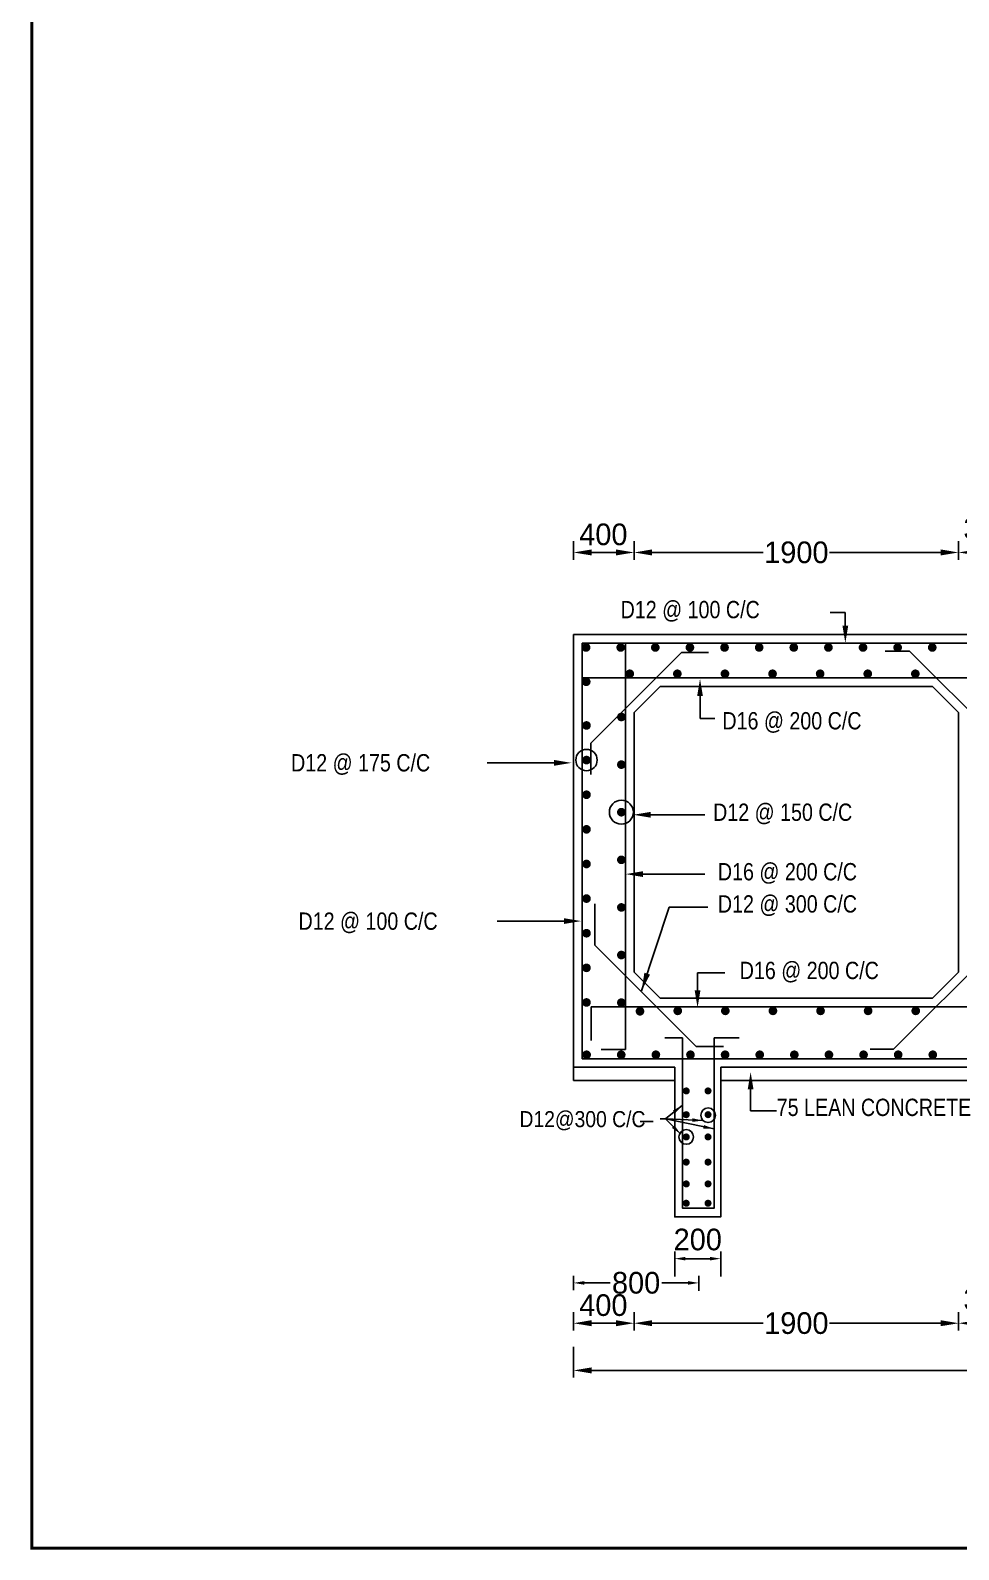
# Model space of a CAD drawing. Extents: x -377620 to 406987, y -326460 to -226264.
# Drawn here: x 84548 to 97419, y -270393 to -249332 of the extents above; entities that cross this region are included whole.
import ezdxf

# ---------------------------------------------------------------- set-up
doc = ezdxf.new("R2010")
doc.units = 0
doc.header["$LTSCALE"] = 300
doc.header["$MEASUREMENT"] = 0
doc.layers.get('DEFPOINTS').update_dxf_attribs({"linetype": 'CONTINUOUS'})
doc.layers.add('LINE', color=7, linetype='CONTINUOUS')
doc.dimstyles.new('3', dxfattribs={"dimtxt": 225, "dimasz": 350, "dimexe": 100, "dimexo": 25, "dimgap": 9, "dimtad": 0, "dimdec": 0, "dimzin": 0, "dimdsep": 46, "dimtxsty": 'Standard', "dimcen": 0, "dimclrd": 5, "dimclre": 6, "dimclrt": 256, "dimadec": 0, "dimazin": 0, "dimtfac": 1, "dimtdec": 0, "dimtofl": 0, "dimtmove": 2, "dimatfit": 3, "dimfxl": 1, "dimtolj": 1, "dimtzin": 0, "dimarcsym": 0})

# ---------------------------------------------------------------- blocks, each defined once
blk = doc.blocks.new('*D267')
at = {"layer": 'DEFPOINTS', "color": 0}
for p in [(92919, -256390), (97419, -256390), (97419, -256570)]:
    blk.add_point(p, dxfattribs=at)
at = {"layer": 'LINE', "color": 7, "lineweight": -2}
for p, q in [((92919, -256415), (92919, -256670)), ((97419, -256415), (97419, -256670)), ((93169, -256570), (94710, -256570)), ((97169, -256570), (95628, -256570))]:
    blk.add_line(p, q, dxfattribs=at)
at = {"layer": 'LINE', "color": 7}
for points in [[(93169, -256528), (93169, -256611), (92919, -256570)], [(97169, -256528), (97169, -256611), (97419, -256570)]]:
    blk.add_solid(points, dxfattribs=at)
at = {"layer": 'LINE', "color": 7, "insert": (95169, -256570), "char_height": 300, "attachment_point": 5}
blk.add_mtext('\\A1;1900', dxfattribs=at)
blk = doc.blocks.new('*D268')
at = {"layer": 'DEFPOINTS', "color": 0}
for p in [(92919, -267075), (97419, -267075), (97419, -267255)]:
    blk.add_point(p, dxfattribs=at)
at = {"layer": 'LINE', "color": 7, "lineweight": -2}
for p, q in [((92919, -267100), (92919, -267355)), ((93169, -267255), (94710, -267255)), ((97169, -267255), (95628, -267255)), ((97419, -267100), (97419, -267355))]:
    blk.add_line(p, q, dxfattribs=at)
at = {"layer": 'LINE', "color": 7}
for points in [[(93169, -267213), (93169, -267296), (92919, -267255)], [(97169, -267213), (97169, -267296), (97419, -267255)]]:
    blk.add_solid(points, dxfattribs=at)
at = {"layer": 'LINE', "color": 7, "insert": (95169, -267255), "char_height": 300, "attachment_point": 5}
blk.add_mtext('\\A1;1900', dxfattribs=at)
blk = doc.blocks.new('*D275')
at = {"layer": 'DEFPOINTS', "color": 0}
for p in [(92079, -267075), (92919, -267075), (92919, -267255)]:
    blk.add_point(p, dxfattribs=at)
at = {"layer": 'LINE', "color": 7, "lineweight": -2}
for p, q in [((92079, -267100), (92079, -267355)), ((92329, -267255), (92669, -267255)), ((92919, -267100), (92919, -267355))]:
    blk.add_line(p, q, dxfattribs=at)
at = {"layer": 'LINE', "color": 7}
for points in [[(92329, -267213), (92329, -267296), (92079, -267255)], [(92669, -267213), (92669, -267296), (92919, -267255)]]:
    blk.add_solid(points, dxfattribs=at)
at = {"layer": 'LINE', "color": 7, "insert": (92493, -267006), "char_height": 300, "attachment_point": 5}
blk.add_mtext('\\A1;400', dxfattribs=at)
blk = doc.blocks.new('*D279')
at = {"layer": 'DEFPOINTS', "color": 0}
for p in [(92079, -256390), (92919, -256390), (92919, -256570)]:
    blk.add_point(p, dxfattribs=at)
at = {"layer": 'LINE', "color": 7, "lineweight": -2}
for p, q in [((92079, -256415), (92079, -256670)), ((92919, -256415), (92919, -256670)), ((92329, -256570), (92669, -256570))]:
    blk.add_line(p, q, dxfattribs=at)
at = {"layer": 'LINE', "color": 7}
for points in [[(92329, -256528), (92329, -256611), (92079, -256570)], [(92669, -256528), (92669, -256611), (92919, -256570)]]:
    blk.add_solid(points, dxfattribs=at)
at = {"layer": 'LINE', "color": 7, "insert": (92493, -256321), "char_height": 300, "attachment_point": 5}
blk.add_mtext('\\A1;400', dxfattribs=at)
blk = doc.blocks.new('*D282')
at = {"layer": 'DEFPOINTS', "color": 0}
for p in [(97419, -267075), (98259, -267075), (98259, -267255)]:
    blk.add_point(p, dxfattribs=at)
at = {"layer": 'LINE', "color": 7, "lineweight": -2}
for p, q in [((97419, -267100), (97419, -267355)), ((97669, -267255), (98009, -267255)), ((98259, -267100), (98259, -267355))]:
    blk.add_line(p, q, dxfattribs=at)
at = {"layer": 'LINE', "color": 7}
for points in [[(97669, -267213), (97669, -267296), (97419, -267255)], [(98009, -267213), (98009, -267296), (98259, -267255)]]:
    blk.add_solid(points, dxfattribs=at)
at = {"layer": 'LINE', "color": 7, "insert": (97821, -266923), "char_height": 300, "attachment_point": 5}
blk.add_mtext('\\A1;350', dxfattribs=at)
blk = doc.blocks.new('*D289')
at = {"layer": 'DEFPOINTS', "color": 0}
for p in [(97419, -256390), (98259, -256390), (98259, -256570)]:
    blk.add_point(p, dxfattribs=at)
at = {"layer": 'LINE', "color": 7, "lineweight": -2}
for p, q in [((97419, -256415), (97419, -256670)), ((98259, -256415), (98259, -256670)), ((97669, -256570), (98009, -256570))]:
    blk.add_line(p, q, dxfattribs=at)
at = {"layer": 'LINE', "color": 7}
for points in [[(97669, -256528), (97669, -256611), (97419, -256570)], [(98009, -256528), (98009, -256611), (98259, -256570)]]:
    blk.add_solid(points, dxfattribs=at)
at = {"layer": 'LINE', "color": 7, "insert": (97821, -256238), "char_height": 300, "attachment_point": 5}
blk.add_mtext('\\A1;350', dxfattribs=at)
blk = doc.blocks.new('*D371')
at = {"layer": 'DEFPOINTS', "color": 0}
for p in [(92079, -267556), (109231, -267556), (109231, -267909)]:
    blk.add_point(p, dxfattribs=at)
at = {"layer": 'LINE', "color": 7, "lineweight": -2}
for p, q in [((92079, -267581), (92079, -268009)), ((109231, -267581), (109231, -268009)), ((92329, -267909), (100196, -267909)), ((108981, -267909), (101114, -267909))]:
    blk.add_line(p, q, dxfattribs=at)
at = {"layer": 'LINE', "color": 7}
for points in [[(92329, -267867), (92329, -267951), (92079, -267909)], [(108981, -267867), (108981, -267951), (109231, -267909)]]:
    blk.add_solid(points, dxfattribs=at)
at = {"layer": 'LINE', "color": 7, "insert": (100655, -267909), "char_height": 300, "attachment_point": 5}
blk.add_mtext('\\A1;7100', dxfattribs=at)
blk = doc.blocks.new('*D763')
at = {"layer": 'DEFPOINTS', "color": 0}
for p in [(94121, -266360), (93482, -266633), (94121, -266633)]:
    blk.add_point(p, dxfattribs=at)
at = {"layer": 'LINE', "color": 7, "lineweight": -2}
for p, q in [((93482, -266608), (93482, -266260)), ((93632, -266360), (93971, -266360)), ((94121, -266608), (94121, -266260))]:
    blk.add_line(p, q, dxfattribs=at)
at = {"layer": 'LINE', "color": 7}
for points in [[(93632, -266335), (93632, -266385), (93482, -266360)], [(93971, -266335), (93971, -266385), (94121, -266360)]]:
    blk.add_solid(points, dxfattribs=at)
at = {"layer": 'LINE', "color": 7, "insert": (93802, -266096), "char_height": 300, "attachment_point": 5}
blk.add_mtext('\\A1;200', dxfattribs=at)
blk = doc.blocks.new('*D764')
at = {"layer": 'DEFPOINTS', "color": 0}
for p in [(92079, -266696), (92079, -266823), (93815, -266831)]:
    blk.add_point(p, dxfattribs=at)
at = {"layer": 'LINE', "color": 7, "lineweight": -2}
for p, q in [((92079, -266798), (92079, -266596)), ((93815, -266806), (93815, -266596)), ((92229, -266696), (92588, -266696)), ((93665, -266696), (93306, -266696))]:
    blk.add_line(p, q, dxfattribs=at)
at = {"layer": 'LINE', "color": 7}
for points in [[(92229, -266671), (92229, -266721), (92079, -266696)], [(93665, -266671), (93665, -266721), (93815, -266696)]]:
    blk.add_solid(points, dxfattribs=at)
at = {"layer": 'LINE', "color": 7, "insert": (92947, -266696), "char_height": 300, "attachment_point": 5}
blk.add_mtext('\\A1;800', dxfattribs=at)

msp = doc.modelspace()

# ---------------------------------------------------------------- linework, layer by layer
at = {"layer": 'LINE', "color": 7}
for p, q in [((95848.1601, -257400.3628), (95635.7409, -257400.3628)), ((95848.1601, -257584.7693), (95848.1601, -257400.3628)), ((92078.9161, -257707.3953), (109230.9161, -257707.3953)), ((92078.9161, -263889.1199), (92078.9161, -257707.3953)), ((92198.9161, -257827.3953), (109110.9161, -257827.3953)), ((92198.9161, -263587.3953), (92198.9161, -257827.3953)), ((92321.0502, -259215.5556), (93578.5502, -257958.0556)), ((92798.9161, -263459.5847), (92798.9161, -257827.3953)), ((93578.5502, -257958.0556), (93951.0792, -257958.0556)), ((96739.9451, -257938.7188), (96401.0792, -257938.7188)), ((96739.9451, -257938.7188), (98036.9451, -259235.7188)), ((92198.9161, -258307.3953), (109110.9161, -258307.3953)), ((92918.9161, -258787.3953), (93278.9161, -258427.3953)), ((93278.9161, -258427.3953), (97058.9161, -258427.3953)), ((93833.5973, -258561.4958), (93833.5973, -258869.8095)), ((97058.9161, -258427.3953), (97418.9161, -258787.3953)), ((92918.9161, -262387.3953), (92918.9161, -258787.3953)), ((97418.9161, -262387.3953), (97418.9161, -258787.3953)), ((93833.5973, -258869.8095), (94039.4241, -258869.8095)), ((92321.0502, -259215.5556), (92321.0502, -259649.5847)), ((91809.7656, -259486.6626), (90883.4142, -259486.6626)), ((93147.3771, -260206.3244), (93902.2062, -260206.3244)), ((93044.4637, -261028.7951), (93902.2062, -261028.7951)), ((92376.2395, -262014.4244), (92376.2395, -261441.5847)), ((91946.9835, -261679.9177), (91020.6319, -261679.9177)), ((98033.7558, -261942.2612), (96518.2558, -263457.7612)), ((92376.2395, -262014.4244), (93781.7395, -263419.9244)), ((92918.9161, -262387.3953), (93278.9161, -262747.3953)), ((93799.2928, -262639.354), (93799.2928, -262399.5795)), ((93799.2928, -262399.5795), (94176.6419, -262399.5795)), ((97418.9161, -262387.3953), (97058.9161, -262747.3953)), ((93278.9161, -262747.3953), (97058.9161, -262747.3953)), ((92322.0792, -262867.3953), (108984.0792, -262867.3953)), ((92322.0792, -262867.3953), (92322.0792, -263336.5847)), ((92798.9161, -263459.5847), (92461.0792, -263459.5847)), ((93781.7395, -263419.9244), (94160.0792, -263419.9244)), ((96518.2558, -263457.7612), (96194.0792, -263457.7612)), ((92198.9161, -263587.3953), (109110.9161, -263587.3953)), ((92078.9161, -263707.3953), (93482, -263707.3953)), ((92078.9161, -263889.1199), (93482, -263889.1199)), ((94121, -263707.3953), (107318, -263707.3953)), ((94121, -263889.1199), (107318, -263889.1199)), ((94534.4801, -264011.8167), (94534.4801, -264312)), ((94534.4801, -264312), (94892, -264312)), ((93002.2299, -264458.9729), (93182.091, -264458.9729))]:
    msp.add_line(p, q, dxfattribs=at)
at = {"layer": 'LINE'}
for p, q in [((93589, -263299), (93347, -263299)), ((94030, -263299), (94375, -263299))]:
    msp.add_line(p, q, dxfattribs=at)
at = {"layer": 'LINE', "color": 7, "lineweight": 40, "const_width": 42.8247}
msp.add_lwpolyline([(84569.8442, -270371.8278), (145075.0442, -270371.8278), (145075.0442, -227586.0078), (84569.8442, -227586.0078)], close=True, dxfattribs=at)
at = {"layer": 'LINE', "color": 7}
for points, const_width in [([(92223.5688, -257887.1191, 1), (92283.5688, -257887.1191, 1)], 60), ([(92703.5688, -257887.1191, 1), (92763.5688, -257887.1191, 1)], 60), ([(93183.5688, -257887.1191, 1), (93243.5688, -257887.1191, 1)], 60), ([(93663.5688, -257887.1191, 1), (93723.5688, -257887.1191, 1)], 60), ([(94143.5688, -257887.1191, 1), (94203.5688, -257887.1191, 1)], 60), ([(94623.5688, -257887.1191, 1), (94683.5688, -257887.1191, 1)], 60), ([(95103.5688, -257887.1191, 1), (95163.5688, -257887.1191, 1)], 60), ([(95583.5688, -257887.1191, 1), (95643.5688, -257887.1191, 1)], 60), ([(96063.5688, -257887.1191, 1), (96123.5688, -257887.1191, 1)], 60), ([(96543.5688, -257887.1191, 1), (96603.5688, -257887.1191, 1)], 60), ([(97023.5688, -257887.1191, 1), (97083.5688, -257887.1191, 1)], 60), ([(92828.9943, -258251.6076, 1), (92888.9943, -258251.6076, 1)], 60), ([(93488.9943, -258251.6076, 1), (93548.9943, -258251.6076, 1)], 60), ([(94148.9943, -258251.6076, 1), (94208.9943, -258251.6076, 1)], 60), ([(94808.9943, -258251.6076, 1), (94868.9943, -258251.6076, 1)], 60), ([(95468.9943, -258251.6076, 1), (95528.9943, -258251.6076, 1)], 60), ([(96128.9943, -258251.6076, 1), (96188.9943, -258251.6076, 1)], 60), ([(96788.9943, -258251.6076, 1), (96848.9943, -258251.6076, 1)], 60), ([(92225.4765, -258362.5454, 1), (92285.4765, -258362.5454, 1)], 60), ([(92712.6234, -258850.717, 1), (92772.6234, -258850.717, 1)], 60), ([(92229.292, -258968.3268, 1), (92289.292, -258968.3268, 1)], 60), ([(92229.292, -259448.3268, 1), (92289.292, -259448.3268, 1)], 60), ([(92712.6234, -259510.717, 1), (92772.6234, -259510.717, 1)], 60), ([(92229.292, -259928.3268, 1), (92289.292, -259928.3268, 1)], 60), ([(92712.6234, -260170.717, 1), (92772.6234, -260170.717, 1)], 60), ([(92229.292, -260408.3268, 1), (92289.292, -260408.3268, 1)], 60), ([(92229.292, -260888.3268, 1), (92289.292, -260888.3268, 1)], 60), ([(92712.6234, -260830.717, 1), (92772.6234, -260830.717, 1)], 60), ([(92229.292, -261368.3268, 1), (92289.292, -261368.3268, 1)], 60), ([(92712.6234, -261490.717, 1), (92772.6234, -261490.717, 1)], 60), ([(92229.292, -261848.3268, 1), (92289.292, -261848.3268, 1)], 60), ([(92712.6234, -262150.717, 1), (92772.6234, -262150.717, 1)], 60), ([(92229.292, -262328.3268, 1), (92289.292, -262328.3268, 1)], 60), ([(92229.292, -262808.3268, 1), (92289.292, -262808.3268, 1)], 60), ([(92712.6234, -262810.717, 1), (92772.6234, -262810.717, 1)], 60), ([(92970.8988, -262930.2938, 1), (93030.8988, -262930.2938, 1)], 60), ([(93494.2728, -262924.4851, 1), (93554.2728, -262924.4851, 1)], 60), ([(94154.2728, -262924.4851, 1), (94214.2728, -262924.4851, 1)], 60), ([(94814.2728, -262924.4851, 1), (94874.2728, -262924.4851, 1)], 60), ([(95474.2728, -262924.4851, 1), (95534.2728, -262924.4851, 1)], 60), ([(96134.2728, -262924.4851, 1), (96194.2728, -262924.4851, 1)], 60), ([(96794.2728, -262924.4851, 1), (96854.2728, -262924.4851, 1)], 60), ([(92230.98, -263533.1322, 1), (92290.98, -263533.1322, 1)], 60), ([(92710.98, -263533.1322, 1), (92770.98, -263533.1322, 1)], 60), ([(93190.98, -263533.1322, 1), (93250.98, -263533.1322, 1)], 60), ([(93670.98, -263533.1322, 1), (93730.98, -263533.1322, 1)], 60), ([(94150.98, -263533.1322, 1), (94210.98, -263533.1322, 1)], 60), ([(94630.98, -263533.1322, 1), (94690.98, -263533.1322, 1)], 60), ([(95110.98, -263533.1322, 1), (95170.98, -263533.1322, 1)], 60), ([(95590.98, -263533.1322, 1), (95650.98, -263533.1322, 1)], 60), ([(96070.98, -263533.1322, 1), (96130.98, -263533.1322, 1)], 60), ([(96550.98, -263533.1322, 1), (96610.98, -263533.1322, 1)], 60), ([(97030.98, -263533.1322, 1), (97090.98, -263533.1322, 1)], 60), ([(93617.9098, -264034.6463, 1), (93666.6123, -264034.6463, 1)], 48.7025), ([(93919.9098, -264034.6463, 1), (93968.6123, -264034.6463, 1)], 48.7025), ([(93617.9098, -264363.6463, 1), (93666.6123, -264363.6463, 1)], 48.7025), ([(93919.9098, -264363.6463, 1), (93968.6123, -264363.6463, 1)], 48.7025), ([(93617.9098, -264672.6463, 1), (93666.6123, -264672.6463, 1)], 48.7025), ([(93919.9098, -264672.6463, 1), (93968.6123, -264672.6463, 1)], 48.7025), ([(93617.9098, -265021.6463, 1), (93666.6123, -265021.6463, 1)], 48.7025), ([(93919.9098, -265021.6463, 1), (93968.6123, -265021.6463, 1)], 48.7025), ([(93617.9098, -265323.6463, 1), (93666.6123, -265323.6463, 1)], 48.7025), ([(93919.9098, -265323.6463, 1), (93968.6123, -265323.6463, 1)], 48.7025), ([(93617.9098, -265591.6463, 1), (93666.6123, -265591.6463, 1)], 48.7025), ([(93919.9098, -265591.6463, 1), (93968.6123, -265591.6463, 1)], 48.7025)]:
    msp.add_lwpolyline(points, format="xyb", close=True, dxfattribs=dict(at, const_width=const_width))
at = {"layer": 'LINE'}
for points in [[(94030, -263299), (94030, -265658.952), (93589, -265658.952), (93589, -263299)], [(94121, -263707.3953), (94121, -265780.952), (93482, -265780.952), (93482, -263707.3953)]]:
    msp.add_lwpolyline(points, dxfattribs=at)
at = {"layer": 'LINE', "color": 7}
for centre, radius in [((92259.292, -259448.3268), 148.005), ((92742.6234, -260170.717), 166.3411)]:
    msp.add_circle(centre, radius, dxfattribs=at)
at = {"layer": 'LINE'}
for centre in [(93946.2611, -264371.6463), (93642.2611, -264672.6463)]:
    msp.add_circle(centre, 101.3056, dxfattribs=at)
at = {"layer": 'LINE', "color": 7}
for points in [[(95888.1601, -257584.7693), (95808.1601, -257584.7693), (95848.1601, -257824.7693)], [(93793.5973, -258561.4958), (93873.5973, -258561.4958), (93833.5973, -258321.4958)], [(91809.7656, -259446.6626), (91809.7656, -259526.6626), (92049.7656, -259486.6626)], [(93147.3771, -260246.3244), (93147.3771, -260166.3244), (92907.3771, -260206.3244)], [(93044.4637, -261068.7951), (93044.4637, -260988.7951), (92804.4637, -261028.7951)], [(91946.9835, -261639.9177), (91946.9835, -261719.9177), (92186.9835, -261679.9177)], [(93839.2928, -262639.354), (93759.2928, -262639.354), (93799.2928, -262879.354)], [(94494.4801, -264011.8167), (94574.4801, -264011.8167), (94534.4801, -263771.8167)]]:
    msp.add_solid(points, dxfattribs=at)

# ---------------------------------------------------------------- texts
for s, height, width, p in [('D12 @ 100 C/C', 240, 0.85, (92732.2176, -257481.7271)), ('D16 @ 200 C/C', 240, 0.85, (94143.3586, -259022.7133)), ('D12 @ 175 C/C', 240, 0.85, (88162.7379, -259605.2847)), ('D12 @ 150 C/C', 240, 0.85, (94014.2929, -260290.6888)), ('D16 @ 200 C/C', 240, 0.85, (94080.5727, -261115.4523)), ('D12 @ 300 C/C', 240, 0.85, (94080.5727, -261562.1382)), ('D12 @ 100 C/C', 240, 0.85, (88265.6512, -261800.8448)), ('D16 @ 200 C/C', 240, 0.85, (94383.4896, -262483.9439)), ('D12@300 C/C', 222.64, 0.9, (91329.9492, -264536.649)), ('75 LEAN CONCRETE', 240, 0.85, (94896.5264, -264382.1005))]:
    msp.add_text(s, height=height, dxfattribs=dict(at, width=width)).set_placement(p)

# ---------------------------------------------------------------- dimensions: what is measured, and where the dimension line sits
for base, p1, p2, text, picture, middle in [((98258.9161, -256569.5965), (97418.9161, -256389.918), (98258.9161, -256389.918), '350', '*D289', (97820.8777, -256237.5847)), ((92918.9161, -256569.5965), (92078.9161, -256389.918), (92918.9161, -256389.918), '400', '*D279', (92493.1566, -256320.5847)), ((92918.9161, -267254.5965), (92078.9161, -267074.918), (92918.9161, -267074.918), '400', '*D275', (92493.1566, -267005.5847)), ((98258.9161, -267254.5965), (97418.9161, -267074.918), (98258.9161, -267074.918), '350', '*D282', (97820.8777, -266922.5847))]:
    dim = msp.add_linear_dim(base=base, p1=p1, p2=p2, text=text, dimstyle='3', override={"dimtxt": 300, "dimasz": 250, "dimclrd": 7, "dimclre": 7, "dimclrt": 7}, dxfattribs=at)
    dim.commit()
    dim.dimension.update_dxf_attribs({"geometry": picture, "text_midpoint": middle, "dimtype": 160})
for base, p1, p2, text, override, picture, middle in [((97418.9161, -256569.5965), (92918.9161, -256389.918), (97418.9161, -256389.918), '1900', {"dimtxt": 300, "dimasz": 250, "dimclrd": 7, "dimclre": 7, "dimclrt": 7}, '*D267', (95168.9161, -256569.5965)), ((94121, -266359.952), (93482, -266632.952), (94121, -266632.952), '200', {"dimtxt": 300, "dimasz": 150, "dimclrd": 7, "dimclre": 7, "dimclrt": 7}, '*D763', (93801.5, -266096.452)), ((92078.9161, -266695.952), (93815, -266830.952), (92078.9161, -266822.935), '800', {"dimtxt": 300, "dimasz": 150, "dimclrd": 7, "dimclre": 7, "dimclrt": 7}, '*D764', (92946.958, -266695.952)), ((97418.9161, -267254.5965), (92918.9161, -267074.918), (97418.9161, -267074.918), '1900', {"dimtxt": 300, "dimasz": 250, "dimclrd": 7, "dimclre": 7, "dimclrt": 7}, '*D268', (95168.9161, -267254.5965)), ((109230.9161, -267909.0862), (92078.9161, -267556.425), (109230.9161, -267556.425), '7100', {"dimtxt": 300, "dimasz": 250, "dimclrd": 7, "dimclre": 7, "dimclrt": 7}, '*D371', (100654.9161, -267909.0862))]:
    dim = msp.add_linear_dim(base=base, p1=p1, p2=p2, text=text, dimstyle='3', override=override, dxfattribs=at)
    dim.commit()
    dim.dimension.update_dxf_attribs({"geometry": picture, "text_midpoint": middle})

# ---------------------------------------------------------------- leaders
for points, override in [([(93022.9466, -262646.6354), (93403.3544, -261485.2524), (93940.4006, -261485.2524)], {"dimtxt": 300, "dimasz": 250, "dimclrd": 7, "dimclre": 7, "dimclrt": 7}), ([(93589, -264231.952), (93353, -264421.952)], {"dimtxt": 300, "dimasz": 150, "dimclrd": 7, "dimclre": 7, "dimclrt": 7}), ([(93876.8694, -264445.4544), (93353, -264421.952), (93283, -264421.952)], {"dimtxt": 300, "dimasz": 150, "dimclrd": 7, "dimclre": 7, "dimclrt": 7}), ([(93567, -264634.3893), (93353, -264421.952)], {"dimtxt": 300, "dimasz": 150, "dimclrd": 7, "dimclre": 7, "dimclrt": 7}), ([(94030, -264561.952), (93353, -264421.952)], {"dimtxt": 300, "dimasz": 150, "dimclrd": 7, "dimclre": 7, "dimclrt": 7})]:
    msp.add_leader(points, dimstyle='3', override=override, dxfattribs=at)

doc.saveas('drawing.dxf')
